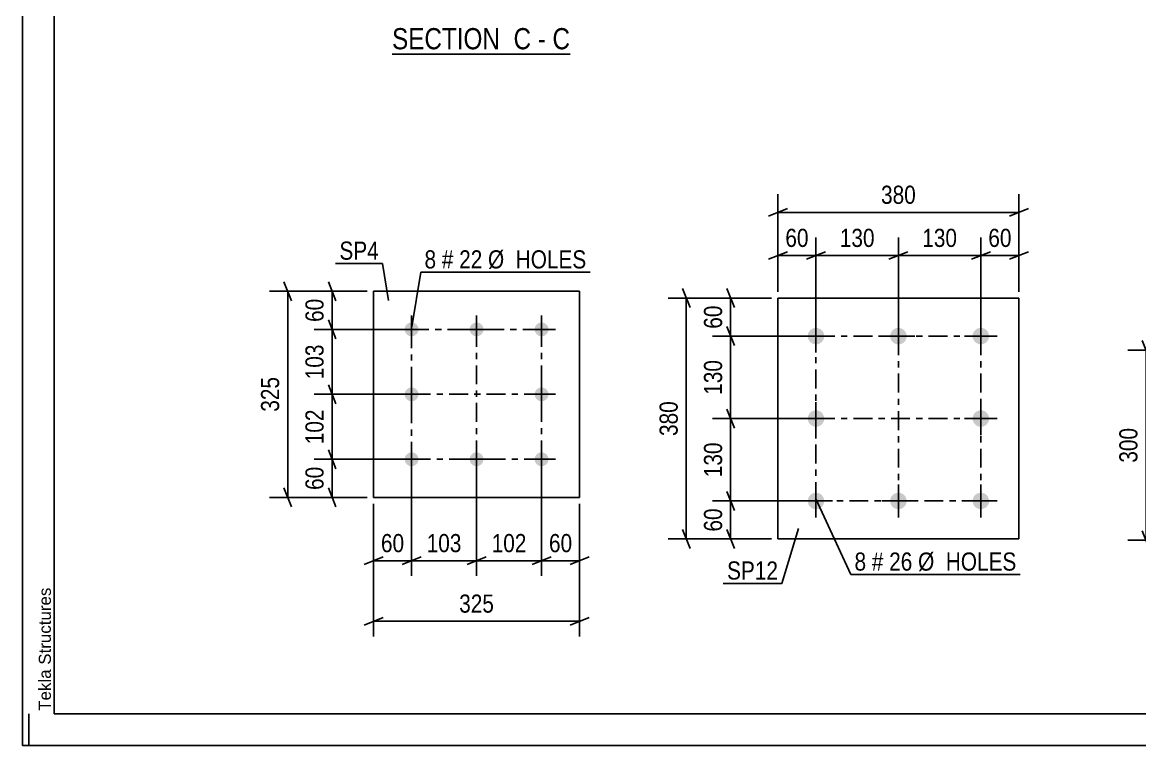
# Model space of a CAD drawing. Header units: millimetres. Extents: x 0 to 841, y 0 to 594.
# Drawn here: x 0 to 176.2, y 0 to 114.1 of the extents above; entities that cross this region are included whole.
import ezdxf

# ---------------------------------------------------------------- set-up
doc = ezdxf.new("R2010")
doc.units = ezdxf.units.MM
doc.linetypes.add('DXK_LINE_DOT3', pattern=[5.9187, 2.979, -0.9799, 0.9799, -0.9799])
doc.styles.add('Arial', font='ARIAL.TTF', dxfattribs={"height": 0.2})
doc.styles.add('Arial Narrow', font='ARIALN.TTF', dxfattribs={"height": 0.2})

# ---------------------------------------------------------------- blocks, each defined once
blk = doc.blocks.new('Unknown-275727422-1135')
at = {"color": 5, "linetype": 'Continuous'}
for p, q in [((0, 594), (0, 0)), ((5, 589), (5, 5)), ((1, 0), (1, 5)), ((5, 5), (836, 5)), ((0, 0), (841, 0))]:
    blk.add_line(p, q, dxfattribs=at)
at = {"color": 174, "linetype": 'Continuous', "style": 'Arial'}
blk.add_text('Tekla Structures', height=1.9102, rotation=90, dxfattribs=at).set_placement((4.5, 5.5))
blk = doc.blocks.new('Unknown-275727422-13 - 4971')
at = {"color": 6, "linetype": 'Continuous'}
blk.add_line((58.31, 109.1), (86.38, 109.1), dxfattribs=at)
at = {"color": 0, "linetype": 'Continuous'}
for points in [[(76.42, 109.85), (76.42, 113.35), (58.31, 113.35), (58.31, 109.85)], [(80.24, 109.85), (80.24, 113.35), (77.47, 113.35), (77.47, 109.85)], [(82.56, 109.85), (82.56, 113.35), (81.29, 113.35), (81.29, 109.85)], [(86.38, 109.85), (86.38, 113.35), (83.61, 113.35), (83.61, 109.85)]]:
    blk.add_wipeout(points, dxfattribs=at)
at = {"color": 7, "linetype": 'Continuous', "style": 'Arial Narrow'}
for s, p in [('SECTION ', (58.31, 109.85)), ('C', (77.47, 109.85)), ('C', (83.61, 109.85)), ('-', (81.29, 109.85))]:
    blk.add_text(s, height=3.34, dxfattribs=at).set_placement(p)
blk = doc.blocks.new('Bolt-275727422-1816 - 1767')
at = {"linetype": 'Continuous'}
for points in [[(125.17, 65.9, -1), (125.17, 63.3, -1)], [(138.17, 65.9, -1), (138.17, 63.3, -1)], [(151.17, 65.9, -1), (151.17, 63.3, -1)], [(125.17, 52.9, -1), (125.17, 50.3, -1)], [(151.17, 52.9, -1), (151.17, 50.3, -1)], [(125.17, 39.9, -1), (125.17, 37.3, -1)], [(138.17, 39.9, -1), (138.17, 37.3, -1)], [(151.17, 39.9, -1), (151.17, 37.3, -1)]]:
    blk.add_hatch(color=1, dxfattribs=at).paths.add_polyline_path(points)
at = {"color": 1, "linetype": 'Continuous'}
for p, q in [((125.17, 67.2), (125.17, 62)), ((138.17, 67.2), (138.17, 62)), ((151.17, 67.2), (151.17, 62)), ((122.57, 64.6), (127.77, 64.6)), ((135.57, 64.6), (140.77, 64.6)), ((148.57, 64.6), (153.77, 64.6)), ((125.17, 54.2), (125.17, 49)), ((151.17, 54.2), (151.17, 49)), ((122.57, 51.6), (127.77, 51.6)), ((148.57, 51.6), (153.77, 51.6)), ((125.17, 41.2), (125.17, 36)), ((138.17, 41.2), (138.17, 36)), ((151.17, 41.2), (151.17, 36)), ((122.57, 38.6), (127.77, 38.6)), ((135.57, 38.6), (140.77, 38.6)), ((148.57, 38.6), (153.77, 38.6))]:
    blk.add_line(p, q, dxfattribs=at)
blk = doc.blocks.new('Part-275727422-1783 - 1767')
at = {"color": 2, "linetype": 'Continuous'}
for p, q in [((119.17, 70.6), (119.17, 32.6)), ((119.17, 70.6), (157.17, 70.6)), ((157.17, 70.6), (157.17, 32.6)), ((119.17, 32.6), (157.17, 32.6))]:
    blk.add_line(p, q, dxfattribs=at)
blk = doc.blocks.new('Part-275727422-2144 - 2128')
at = {"color": 2, "linetype": 'Continuous'}
for p, q in [((55.39, 39.17), (55.39, 71.67)), ((55.39, 71.67), (87.89, 71.67)), ((87.89, 39.17), (87.89, 71.67)), ((55.39, 39.17), (87.89, 39.17))]:
    blk.add_line(p, q, dxfattribs=at)
blk = doc.blocks.new('Bolt-275727422-2177 - 2128')
at = {"linetype": 'Continuous'}
for points in [[(61.39, 66.77, -1), (61.39, 64.57, -1)], [(71.64, 66.77, -1), (71.64, 64.57, -1)], [(81.89, 66.77, -1), (81.89, 64.57, -1)], [(61.39, 56.52, -1), (61.39, 54.32, -1)], [(81.89, 56.52, -1), (81.89, 54.32, -1)], [(61.39, 46.27, -1), (61.39, 44.07, -1)], [(71.64, 46.27, -1), (71.64, 44.07, -1)], [(81.89, 46.27, -1), (81.89, 44.07, -1)]]:
    blk.add_hatch(color=1, dxfattribs=at).paths.add_polyline_path(points)
at = {"color": 1, "linetype": 'Continuous'}
for p, q in [((61.39, 63.47), (61.39, 67.87)), ((71.64, 63.47), (71.64, 67.87)), ((81.89, 63.47), (81.89, 67.87)), ((59.19, 65.67), (63.59, 65.67)), ((69.44, 65.67), (73.84, 65.67)), ((79.69, 65.67), (84.09, 65.67)), ((61.39, 53.22), (61.39, 57.62)), ((81.89, 53.22), (81.89, 57.62)), ((59.19, 55.42), (63.59, 55.42)), ((79.69, 55.42), (84.09, 55.42)), ((61.39, 42.97), (61.39, 47.37)), ((71.64, 42.97), (71.64, 47.37)), ((81.89, 42.97), (81.89, 47.37)), ((59.19, 45.17), (63.59, 45.17)), ((69.44, 45.17), (73.84, 45.17)), ((79.69, 45.17), (84.09, 45.17))]:
    blk.add_line(p, q, dxfattribs=at)
blk = doc.blocks.new('Rectangle-275727422-1904 - 1767')
at = {"color": 1, "linetype": 'DXK_LINE_DOT3'}
blk.add_lwpolyline([(125.17, 64.6), (151.17, 64.6), (151.17, 38.6), (125.17, 38.6), (125.17, 64.6)], close=True, dxfattribs=at)
blk = doc.blocks.new('Rectangle-275727422-2264 - 2128')
at = {"color": 1, "linetype": 'DXK_LINE_DOT3'}
blk.add_lwpolyline([(61.39, 45.17), (81.89, 45.17), (81.89, 65.67), (61.39, 65.67), (61.39, 45.17)], close=True, dxfattribs=at)
blk = doc.blocks.new('Line-275727422-1889 - 1767')
at = {"color": 1, "linetype": 'DXK_LINE_DOT3'}
blk.add_line((138.17, 64.6), (138.17, 38.6), dxfattribs=at)
blk = doc.blocks.new('Line-275727422-2250 - 2128')
at = {"color": 1, "linetype": 'DXK_LINE_DOT3'}
blk.add_line((71.64, 45.17), (71.64, 65.67), dxfattribs=at)
blk = doc.blocks.new('Line-275727422-1897 - 1767')
at = {"color": 1, "linetype": 'DXK_LINE_DOT3'}
blk.add_line((125.17, 51.6), (151.17, 51.6), dxfattribs=at)
blk = doc.blocks.new('Line-275727422-2257 - 2128')
at = {"color": 1, "linetype": 'DXK_LINE_DOT3'}
blk.add_line((61.39, 55.42), (81.89, 55.42), dxfattribs=at)
blk = doc.blocks.new('StraightDimension-275727422-1818 - 1767')
at = {"color": 7, "linetype": 'Continuous'}
for p, q in [((118.17, 70.6), (101.86, 70.6)), ((105.31, 69.1), (104.11, 72.1)), ((104.71, 32.6), (104.71, 70.6)), ((104.11, 34.1), (105.31, 31.1)), ((118.17, 32.6), (101.86, 32.6))]:
    blk.add_line(p, q, dxfattribs=at)
at = {"color": 0}
blk.add_wipeout([(103.96, 54.94), (99.76, 54.94), (99.76, 48.25), (103.96, 48.25)], dxfattribs=at)
at = {"color": 3, "style": 'Arial Narrow'}
blk.add_text('380', height=2.863, rotation=90.0002, dxfattribs=at).set_placement((103.36, 48.85))
blk = doc.blocks.new('StraightDimension-275727422-9620 - 1767')
at = {"color": 7, "linetype": 'Continuous'}
for p, q in [((138.17, 65.6), (138.17, 80.17)), ((151.17, 65.6), (151.17, 80.17)), ((139.67, 77.92), (136.67, 76.72)), ((149.67, 76.72), (152.67, 77.92)), ((138.17, 77.32), (151.17, 77.32))]:
    blk.add_line(p, q, dxfattribs=at)
at = {"color": 0}
blk.add_wipeout([(148.02, 78.07), (148.02, 82.27), (141.33, 82.27), (141.33, 78.07)], dxfattribs=at)
at = {"color": 3, "style": 'Arial Narrow'}
blk.add_text('130', height=2.863, dxfattribs=at).set_placement((141.93, 78.67))
blk = doc.blocks.new('StraightDimension-275727422-1854 - 1767')
at = {"color": 7, "linetype": 'Continuous'}
for p, q in [((119.17, 71.6), (119.17, 86.97)), ((157.17, 71.6), (157.17, 86.97)), ((120.67, 84.72), (117.67, 83.52)), ((155.67, 83.52), (158.67, 84.72)), ((119.17, 84.12), (157.17, 84.12))]:
    blk.add_line(p, q, dxfattribs=at)
at = {"color": 0}
blk.add_wipeout([(141.52, 84.87), (141.52, 89.07), (134.83, 89.07), (134.83, 84.87)], dxfattribs=at)
at = {"color": 3, "style": 'Arial Narrow'}
blk.add_text('380', height=2.863, dxfattribs=at).set_placement((135.43, 85.47))
blk = doc.blocks.new('StraightDimension-275727422-1865 - 1767')
at = {"color": 7, "linetype": 'Continuous'}
for p, q in [((118.17, 70.6), (108.86, 70.6)), ((111.11, 72.1), (112.31, 69.1)), ((111.71, 64.6), (111.71, 70.6)), ((112.31, 63.1), (111.11, 66.1)), ((124.17, 64.6), (108.86, 64.6))]:
    blk.add_line(p, q, dxfattribs=at)
at = {"color": 0}
blk.add_wipeout([(110.96, 70.02), (106.76, 70.02), (106.76, 65.17), (110.96, 65.17)], dxfattribs=at)
at = {"color": 3, "style": 'Arial Narrow'}
blk.add_text('60', height=2.863, rotation=90.0002, dxfattribs=at).set_placement((110.36, 65.77))
blk = doc.blocks.new('StraightDimension-275727422-1875 - 1767')
at = {"color": 7, "linetype": 'Continuous'}
for p, q in [((111.11, 40.1), (112.31, 37.1)), ((124.17, 38.6), (108.86, 38.6)), ((111.71, 32.6), (111.71, 38.6)), ((112.31, 31.1), (111.11, 34.1)), ((118.17, 32.6), (108.86, 32.6))]:
    blk.add_line(p, q, dxfattribs=at)
at = {"color": 0}
blk.add_wipeout([(110.96, 38.02), (106.76, 38.02), (106.76, 33.17), (110.96, 33.17)], dxfattribs=at)
at = {"color": 3, "style": 'Arial Narrow'}
blk.add_text('60', height=2.863, rotation=90.0002, dxfattribs=at).set_placement((110.36, 33.77))
blk = doc.blocks.new('StraightDimension-275727422-9348 - 1767')
at = {"color": 7, "linetype": 'Continuous'}
for p, q in [((112.31, 50.1), (111.11, 53.1)), ((124.17, 51.6), (108.86, 51.6)), ((111.71, 38.6), (111.71, 51.6)), ((111.11, 40.1), (112.31, 37.1)), ((124.17, 38.6), (108.86, 38.6))]:
    blk.add_line(p, q, dxfattribs=at)
at = {"color": 0}
blk.add_wipeout([(110.96, 48.44), (106.76, 48.44), (106.76, 41.75), (110.96, 41.75)], dxfattribs=at)
at = {"color": 3, "style": 'Arial Narrow'}
blk.add_text('130', height=2.863, rotation=90.0002, dxfattribs=at).set_placement((110.36, 42.35))
blk = doc.blocks.new('StraightDimension-275727422-9350 - 1767')
at = {"color": 7, "linetype": 'Continuous'}
for p, q in [((112.31, 63.1), (111.11, 66.1)), ((124.17, 64.6), (108.86, 64.6)), ((111.71, 51.6), (111.71, 64.6)), ((111.11, 53.1), (112.31, 50.1)), ((124.17, 51.6), (108.86, 51.6))]:
    blk.add_line(p, q, dxfattribs=at)
at = {"color": 0}
blk.add_wipeout([(110.96, 61.44), (106.76, 61.44), (106.76, 54.75), (110.96, 54.75)], dxfattribs=at)
at = {"color": 3, "style": 'Arial Narrow'}
blk.add_text('130', height=2.863, rotation=90.0002, dxfattribs=at).set_placement((110.36, 55.35))
blk = doc.blocks.new('StraightDimension-275727422-9619 - 1767')
at = {"color": 7, "linetype": 'Continuous'}
for p, q in [((151.17, 65.6), (151.17, 80.17)), ((157.17, 71.6), (157.17, 80.17)), ((149.67, 76.72), (152.67, 77.92)), ((158.67, 77.92), (155.67, 76.72)), ((151.17, 77.32), (157.17, 77.32))]:
    blk.add_line(p, q, dxfattribs=at)
at = {"color": 0}
blk.add_wipeout([(156.6, 78.07), (156.6, 82.27), (151.75, 82.27), (151.75, 78.07)], dxfattribs=at)
at = {"color": 3, "style": 'Arial Narrow'}
blk.add_text('60', height=2.863, dxfattribs=at).set_placement((152.35, 78.67))
blk = doc.blocks.new('StraightDimension-275727422-9621 - 1767')
at = {"color": 7, "linetype": 'Continuous'}
for p, q in [((125.17, 65.6), (125.17, 80.17)), ((138.17, 65.6), (138.17, 80.17)), ((126.67, 77.92), (123.67, 76.72)), ((136.67, 76.72), (139.67, 77.92)), ((125.17, 77.32), (138.17, 77.32))]:
    blk.add_line(p, q, dxfattribs=at)
at = {"color": 0}
blk.add_wipeout([(135.02, 78.07), (135.02, 82.27), (128.33, 82.27), (128.33, 78.07)], dxfattribs=at)
at = {"color": 3, "style": 'Arial Narrow'}
blk.add_text('130', height=2.863, dxfattribs=at).set_placement((128.93, 78.67))
blk = doc.blocks.new('StraightDimension-275727422-9622 - 1767')
at = {"color": 7, "linetype": 'Continuous'}
for p, q in [((119.17, 71.6), (119.17, 80.17)), ((125.17, 65.6), (125.17, 80.17)), ((117.67, 76.72), (120.67, 77.92)), ((126.67, 77.92), (123.67, 76.72)), ((119.17, 77.32), (125.17, 77.32))]:
    blk.add_line(p, q, dxfattribs=at)
at = {"color": 0}
blk.add_wipeout([(124.6, 78.07), (124.6, 82.27), (119.74, 82.27), (119.74, 78.07)], dxfattribs=at)
at = {"color": 3, "style": 'Arial Narrow'}
blk.add_text('60', height=2.863, dxfattribs=at).set_placement((120.34, 78.67))
blk = doc.blocks.new('StraightDimension-275727422-9742 - 2128')
at = {"color": 7, "linetype": 'Continuous'}
for p, q in [((71.64, 44.17), (71.64, 26.77)), ((81.89, 44.17), (81.89, 26.77)), ((70.14, 28.57), (73.14, 29.77)), ((71.64, 29.17), (81.89, 29.17)), ((83.39, 29.77), (80.39, 28.57))]:
    blk.add_line(p, q, dxfattribs=at)
at = {"color": 0}
blk.add_wipeout([(80.11, 29.92), (80.11, 34.12), (73.42, 34.12), (73.42, 29.92)], dxfattribs=at)
at = {"color": 3, "style": 'Arial Narrow'}
blk.add_text('102', height=2.863, dxfattribs=at).set_placement((74.02, 30.52))
blk = doc.blocks.new('StraightDimension-275727422-9502 - 2128')
at = {"color": 7, "linetype": 'Continuous'}
for p, q in [((48.26, 67.17), (49.46, 64.17)), ((60.39, 65.67), (46.01, 65.67)), ((48.86, 55.42), (48.86, 65.67)), ((49.46, 53.92), (48.26, 56.92)), ((60.39, 55.42), (46.01, 55.42))]:
    blk.add_line(p, q, dxfattribs=at)
at = {"color": 0}
blk.add_wipeout([(48.11, 63.89), (43.91, 63.89), (43.91, 57.2), (48.11, 57.2)], dxfattribs=at)
at = {"color": 3, "style": 'Arial Narrow'}
blk.add_text('103', height=2.863, rotation=90.0002, dxfattribs=at).set_placement((47.51, 57.8))
blk = doc.blocks.new('StraightDimension-275727422-2215 - 2128')
at = {"color": 7, "linetype": 'Continuous'}
for p, q in [((42.45, 70.17), (41.25, 73.17)), ((54.39, 71.67), (39, 71.67)), ((41.85, 39.17), (41.85, 71.67)), ((41.25, 40.67), (42.45, 37.67)), ((54.39, 39.17), (39, 39.17))]:
    blk.add_line(p, q, dxfattribs=at)
at = {"color": 0}
blk.add_wipeout([(41.1, 58.76), (36.9, 58.76), (36.9, 52.08), (41.1, 52.08)], dxfattribs=at)
at = {"color": 3, "style": 'Arial Narrow'}
blk.add_text('325', height=2.863, rotation=90.0002, dxfattribs=at).set_placement((40.5, 52.68))
blk = doc.blocks.new('StraightDimension-275727422-2226 - 2128')
at = {"color": 7, "linetype": 'Continuous'}
for p, q in [((48.26, 46.67), (49.46, 43.67)), ((60.39, 45.17), (46.01, 45.17)), ((48.86, 39.17), (48.86, 45.17)), ((49.46, 37.67), (48.26, 40.67)), ((54.39, 39.17), (46.01, 39.17))]:
    blk.add_line(p, q, dxfattribs=at)
at = {"color": 0}
blk.add_wipeout([(48.11, 44.6), (43.91, 44.6), (43.91, 39.74), (48.11, 39.74)], dxfattribs=at)
at = {"color": 3, "style": 'Arial Narrow'}
blk.add_text('60', height=2.863, rotation=90.0002, dxfattribs=at).set_placement((47.51, 40.34))
blk = doc.blocks.new('StraightDimension-275727422-2236 - 2128')
at = {"color": 7, "linetype": 'Continuous'}
for p, q in [((48.26, 73.17), (49.46, 70.17)), ((54.39, 71.67), (46.01, 71.67)), ((48.86, 65.67), (48.86, 71.67)), ((49.46, 64.17), (48.26, 67.17)), ((60.39, 65.67), (46.01, 65.67))]:
    blk.add_line(p, q, dxfattribs=at)
at = {"color": 0}
blk.add_wipeout([(48.11, 71.1), (43.91, 71.1), (43.91, 66.24), (48.11, 66.24)], dxfattribs=at)
at = {"color": 3, "style": 'Arial Narrow'}
blk.add_text('60', height=2.863, rotation=90.0002, dxfattribs=at).set_placement((47.51, 66.84))
blk = doc.blocks.new('StraightDimension-275727422-9500 - 2128')
at = {"color": 7, "linetype": 'Continuous'}
for p, q in [((48.26, 56.92), (49.46, 53.92)), ((60.39, 55.42), (46.01, 55.42)), ((48.86, 45.17), (48.86, 55.42)), ((49.46, 43.67), (48.26, 46.67)), ((60.39, 45.17), (46.01, 45.17))]:
    blk.add_line(p, q, dxfattribs=at)
at = {"color": 0}
blk.add_wipeout([(48.11, 53.64), (43.91, 53.64), (43.91, 46.95), (48.11, 46.95)], dxfattribs=at)
at = {"color": 3, "style": 'Arial Narrow'}
blk.add_text('102', height=2.863, rotation=90.0002, dxfattribs=at).set_placement((47.51, 47.55))
blk = doc.blocks.new('StraightDimension-275727422-9705 - 2128')
at = {"color": 7, "linetype": 'Continuous'}
for p, q in [((55.39, 38.17), (55.39, 17.23)), ((87.89, 38.17), (87.89, 17.23)), ((56.89, 20.23), (53.89, 19.03)), ((55.39, 19.63), (87.89, 19.63)), ((86.39, 19.03), (89.39, 20.23))]:
    blk.add_line(p, q, dxfattribs=at)
at = {"color": 0}
blk.add_wipeout([(74.98, 20.38), (74.98, 24.58), (68.3, 24.58), (68.3, 20.38)], dxfattribs=at)
at = {"color": 3, "style": 'Arial Narrow'}
blk.add_text('325', height=2.863, dxfattribs=at).set_placement((68.9, 20.98))
blk = doc.blocks.new('StraightDimension-275727422-9741 - 2128')
at = {"color": 7, "linetype": 'Continuous'}
for p, q in [((81.89, 44.17), (81.89, 26.77)), ((87.89, 38.17), (87.89, 26.77)), ((80.39, 28.57), (83.39, 29.77)), ((81.89, 29.17), (87.89, 29.17)), ((89.39, 29.77), (86.39, 28.57))]:
    blk.add_line(p, q, dxfattribs=at)
at = {"color": 0}
blk.add_wipeout([(87.32, 29.92), (87.32, 34.12), (82.46, 34.12), (82.46, 29.92)], dxfattribs=at)
at = {"color": 3, "style": 'Arial Narrow'}
blk.add_text('60', height=2.863, dxfattribs=at).set_placement((83.06, 30.52))
blk = doc.blocks.new('StraightDimension-275727422-9743 - 2128')
at = {"color": 7, "linetype": 'Continuous'}
for p, q in [((61.39, 44.17), (61.39, 26.77)), ((71.64, 44.17), (71.64, 26.77)), ((59.89, 28.57), (62.89, 29.77)), ((61.39, 29.17), (71.64, 29.17)), ((73.14, 29.77), (70.14, 28.57))]:
    blk.add_line(p, q, dxfattribs=at)
at = {"color": 0}
blk.add_wipeout([(69.86, 29.92), (69.86, 34.12), (63.17, 34.12), (63.17, 29.92)], dxfattribs=at)
at = {"color": 3, "style": 'Arial Narrow'}
blk.add_text('103', height=2.863, dxfattribs=at).set_placement((63.77, 30.52))
blk = doc.blocks.new('StraightDimension-275727422-9744 - 2128')
at = {"color": 7, "linetype": 'Continuous'}
for p, q in [((61.39, 44.17), (61.39, 26.77)), ((55.39, 38.17), (55.39, 26.77)), ((53.89, 28.57), (56.89, 29.77)), ((55.39, 29.17), (61.39, 29.17)), ((62.89, 29.77), (59.89, 28.57))]:
    blk.add_line(p, q, dxfattribs=at)
at = {"color": 0}
blk.add_wipeout([(60.82, 29.92), (60.82, 34.12), (55.96, 34.12), (55.96, 29.92)], dxfattribs=at)
at = {"color": 3, "style": 'Arial Narrow'}
blk.add_text('60', height=2.863, dxfattribs=at).set_placement((56.56, 30.52))
blk = doc.blocks.new('StraightDimension-275727422-14321 - 14178')
at = {"color": 7, "linetype": 'Continuous'}
for p, q in [((177.82, 60.89), (176.62, 63.89)), ((195.62, 62.39), (174.37, 62.39)), ((177.22, 32.39), (177.22, 62.39)), ((176.62, 33.89), (177.82, 30.89)), ((195.62, 32.39), (174.37, 32.39))]:
    blk.add_line(p, q, dxfattribs=at)
at = {"color": 0}
blk.add_wipeout([(176.47, 50.73), (172.27, 50.73), (172.27, 44.04), (176.47, 44.04)], dxfattribs=at)
at = {"color": 3, "style": 'Arial Narrow'}
blk.add_text('300', height=2.863, rotation=90.0002, dxfattribs=at).set_placement((175.87, 44.64))
blk = doc.blocks.new('Mark-275727422-1812 - 1767')
at = {"color": 0}
for points in [[(133.08, 27.61), (133.08, 30.61), (131.25, 30.61), (131.25, 27.61)], [(135.81, 27.61), (135.81, 30.61), (133.98, 30.61), (133.98, 27.61)], [(140.37, 27.61), (140.37, 30.61), (136.71, 30.61), (136.71, 27.61)], [(156.79, 27.61), (156.79, 30.61), (141.27, 30.61), (141.27, 27.61)]]:
    blk.add_wipeout(points, dxfattribs=at)
for points in [[(133.08, 27.61), (133.08, 30.61), (131.25, 30.61), (131.25, 27.61)], [(135.81, 27.61), (135.81, 30.61), (133.98, 30.61), (133.98, 27.61)], [(140.37, 27.61), (140.37, 30.61), (136.71, 30.61), (136.71, 27.61)], [(156.79, 27.61), (156.79, 30.61), (141.27, 30.61), (141.27, 27.61)]]:
    blk.add_wipeout(points, dxfattribs=at)
at = {"color": 7, "linetype": 'Continuous'}
for p, q in [((125.12, 38.96), (130.65, 27.01)), ((130.65, 27.01), (157.39, 27.01))]:
    blk.add_line(p, q, dxfattribs=at)
at = {"color": 3, "style": 'Arial Narrow'}
for s, height, p in [('8', 2.86, (131.25, 27.61)), ('#', 2.86, (133.98, 27.61)), ('26', 2.863, (136.71, 27.61)), ('Ø  HOLES', 2.863, (141.27, 27.61))]:
    blk.add_text(s, height=height, dxfattribs=at).set_placement(p)
blk = doc.blocks.new('Mark-275727422-1779 - 1767')
at = {"color": 0}
blk.add_wipeout([(119.18, 26.2), (119.18, 29.2), (111.15, 29.2), (111.15, 26.2)], dxfattribs=at)
blk.add_wipeout([(119.18, 26.2), (119.18, 29.2), (111.15, 29.2), (111.15, 26.2)], dxfattribs=at)
at = {"color": 30, "linetype": 'Continuous'}
for p in [(122.4, 34.24), (110.55, 25.6)]:
    blk.add_line(p, (119.78, 25.6), dxfattribs=at)
at = {"color": 3, "style": 'Arial Narrow'}
blk.add_text('SP12', height=2.863, dxfattribs=at).set_placement((111.15, 26.2))
blk = doc.blocks.new('Mark-275727422-2140 - 2128')
at = {"color": 0}
blk.add_wipeout([(56.22, 76.66), (56.22, 79.66), (50.01, 79.66), (50.01, 76.66)], dxfattribs=at)
blk.add_wipeout([(56.22, 76.66), (56.22, 79.66), (50.01, 79.66), (50.01, 76.66)], dxfattribs=at)
at = {"color": 30, "linetype": 'Continuous'}
for p in [(49.41, 76.06), (57.76, 70.2)]:
    blk.add_line(p, (56.82, 76.06), dxfattribs=at)
at = {"color": 3, "style": 'Arial Narrow'}
blk.add_text('SP4', height=2.863, dxfattribs=at).set_placement((50.01, 76.66))
blk = doc.blocks.new('Mark-275727422-2173 - 2128')
at = {"color": 0}
for points in [[(65.26, 75.28), (65.26, 78.28), (63.43, 78.28), (63.43, 75.28)], [(67.99, 75.28), (67.99, 78.28), (66.16, 78.28), (66.16, 75.28)], [(72.54, 75.28), (72.54, 78.28), (68.89, 78.28), (68.89, 75.28)], [(88.97, 75.28), (88.97, 78.28), (73.44, 78.28), (73.44, 75.28)]]:
    blk.add_wipeout(points, dxfattribs=at)
for points in [[(65.26, 75.28), (65.26, 78.28), (63.43, 78.28), (63.43, 75.28)], [(67.99, 75.28), (67.99, 78.28), (66.16, 78.28), (66.16, 75.28)], [(72.54, 75.28), (72.54, 78.28), (68.89, 78.28), (68.89, 75.28)], [(88.97, 75.28), (88.97, 78.28), (73.44, 78.28), (73.44, 75.28)]]:
    blk.add_wipeout(points, dxfattribs=at)
at = {"color": 7, "linetype": 'Continuous'}
for p, q in [((61.44, 66.09), (62.83, 74.68)), ((62.83, 74.68), (89.57, 74.68))]:
    blk.add_line(p, q, dxfattribs=at)
at = {"color": 3, "style": 'Arial Narrow'}
for s, height, p in [('8', 2.86, (63.43, 75.28)), ('#', 2.86, (66.16, 75.28)), ('22', 2.863, (68.89, 75.28)), ('Ø  HOLES', 2.863, (73.44, 75.28))]:
    blk.add_text(s, height=height, dxfattribs=at).set_placement(p)

msp = doc.modelspace()

# ---------------------------------------------------------------- block references
for name in ['Unknown-275727422-1135', 'Part-275727422-2144 - 2128', 'Part-275727422-1783 - 1767', 'Bolt-275727422-2177 - 2128', 'Bolt-275727422-1816 - 1767', 'Rectangle-275727422-2264 - 2128', 'Line-275727422-2250 - 2128', 'Rectangle-275727422-1904 - 1767', 'Line-275727422-1889 - 1767', 'Line-275727422-2257 - 2128', 'Line-275727422-1897 - 1767']:
    msp.add_blockref(name, (0, 0))

# ---------------------------------------------------------------- next in the draw order: block references
for name in ['Unknown-275727422-13 - 4971', 'StraightDimension-275727422-9620 - 1767', 'Mark-275727422-2173 - 2128', 'StraightDimension-275727422-1818 - 1767', 'StraightDimension-275727422-9502 - 2128', 'StraightDimension-275727422-14321 - 14178', 'StraightDimension-275727422-9742 - 2128', 'Mark-275727422-1812 - 1767']:
    msp.add_blockref(name, (0, 0))

# ---------------------------------------------------------------- next in the draw order: block references
for name in ['StraightDimension-275727422-1854 - 1767', 'StraightDimension-275727422-2215 - 2128', 'StraightDimension-275727422-1875 - 1767']:
    msp.add_blockref(name, (0, 0))

# ---------------------------------------------------------------- next in the draw order: block references
for name in ['StraightDimension-275727422-9619 - 1767', 'StraightDimension-275727422-2236 - 2128', 'StraightDimension-275727422-1865 - 1767', 'StraightDimension-275727422-9348 - 1767', 'StraightDimension-275727422-2226 - 2128', 'Mark-275727422-1779 - 1767']:
    msp.add_blockref(name, (0, 0))

# ---------------------------------------------------------------- next in the draw order: block references
for name in ['Mark-275727422-2140 - 2128', 'StraightDimension-275727422-9350 - 1767', 'StraightDimension-275727422-9500 - 2128', 'StraightDimension-275727422-9705 - 2128']:
    msp.add_blockref(name, (0, 0))

# ---------------------------------------------------------------- next in the draw order: block references
for name in ['StraightDimension-275727422-9621 - 1767', 'StraightDimension-275727422-9743 - 2128', 'StraightDimension-275727422-9741 - 2128']:
    msp.add_blockref(name, (0, 0))

# ---------------------------------------------------------------- next in the draw order: block references
for name in ['StraightDimension-275727422-9622 - 1767', 'StraightDimension-275727422-9744 - 2128']:
    msp.add_blockref(name, (0, 0))

doc.saveas('drawing.dxf')
